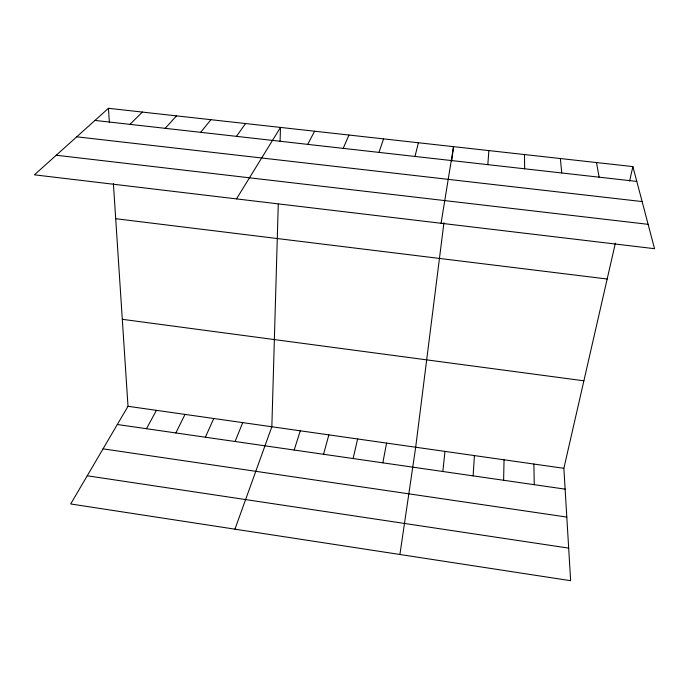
<?xml version="1.0" encoding="UTF-8"?>
<svg xmlns="http://www.w3.org/2000/svg" width="689" height="689" viewBox="0 0 689 689"><rect width="100%" height="100%" fill="white"/><g stroke="black" fill="none" stroke-linecap="round" stroke-linejoin="round"><path stroke-width="1.03" d="M503.607 480.267L504.055 459.796M278.27 204.116L271.845 426.758L234.94 529.178M280.078 141.366L280.483 127.422L236.491 198.897M473.136 475.866L474.42 455.584M487.821 164.645L488.88 150.59M442.846 471.5L444.965 451.39M443.94 222.754L415.682 447.221L399.913 554.499M451.674 161.364L453.526 146.654L441.072 223.27M382.834 462.836L386.572 443.079M113.384 183.412L128.008 406.295L70.7 503.96L570.638 580.698L563.869 468.313L615.372 243.157M629.591 181.009L632.89 166.592L108.449 108.302L34.45 174.834L654.55 248.695L632.89 166.592M353.104 458.538L357.634 438.962M414.985 156.446L418.421 142.752M323.546 454.275L328.868 434.871M294.177 450.038L300.275 430.806M378.967 152.39L383.566 138.877M235.078 441.503L242.735 422.615M343.217 148.368L348.961 135.035M205.365 437.214L213.788 418.499M175.841 432.95L185.022 414.408M307.725 144.371L314.597 131.211M146.49 428.713L156.429 410.334M236.456 136.344L245.577 123.538M200.688 132.322L210.929 119.688M165.196 128.318L176.522 115.864M129.954 124.356L142.365 112.066M94.979 120.42L636.8 181.422M76.746 136.81L642.114 201.567M56.248 155.24L648.125 224.338M115.7 218.706L607.173 279.011M122.297 319.317L583.884 380.802M128.008 406.295L563.869 468.313M117.319 424.502L565.126 489.147M103.049 448.84L566.806 517.077M87.236 475.78L568.675 548.117M596.493 162.544L599.137 177.185M560.364 158.53L561.75 172.973M108.449 108.302L109.362 122.142M533.872 464.041L534.268 484.694M524.493 154.543L524.648 168.796"/></g></svg>
